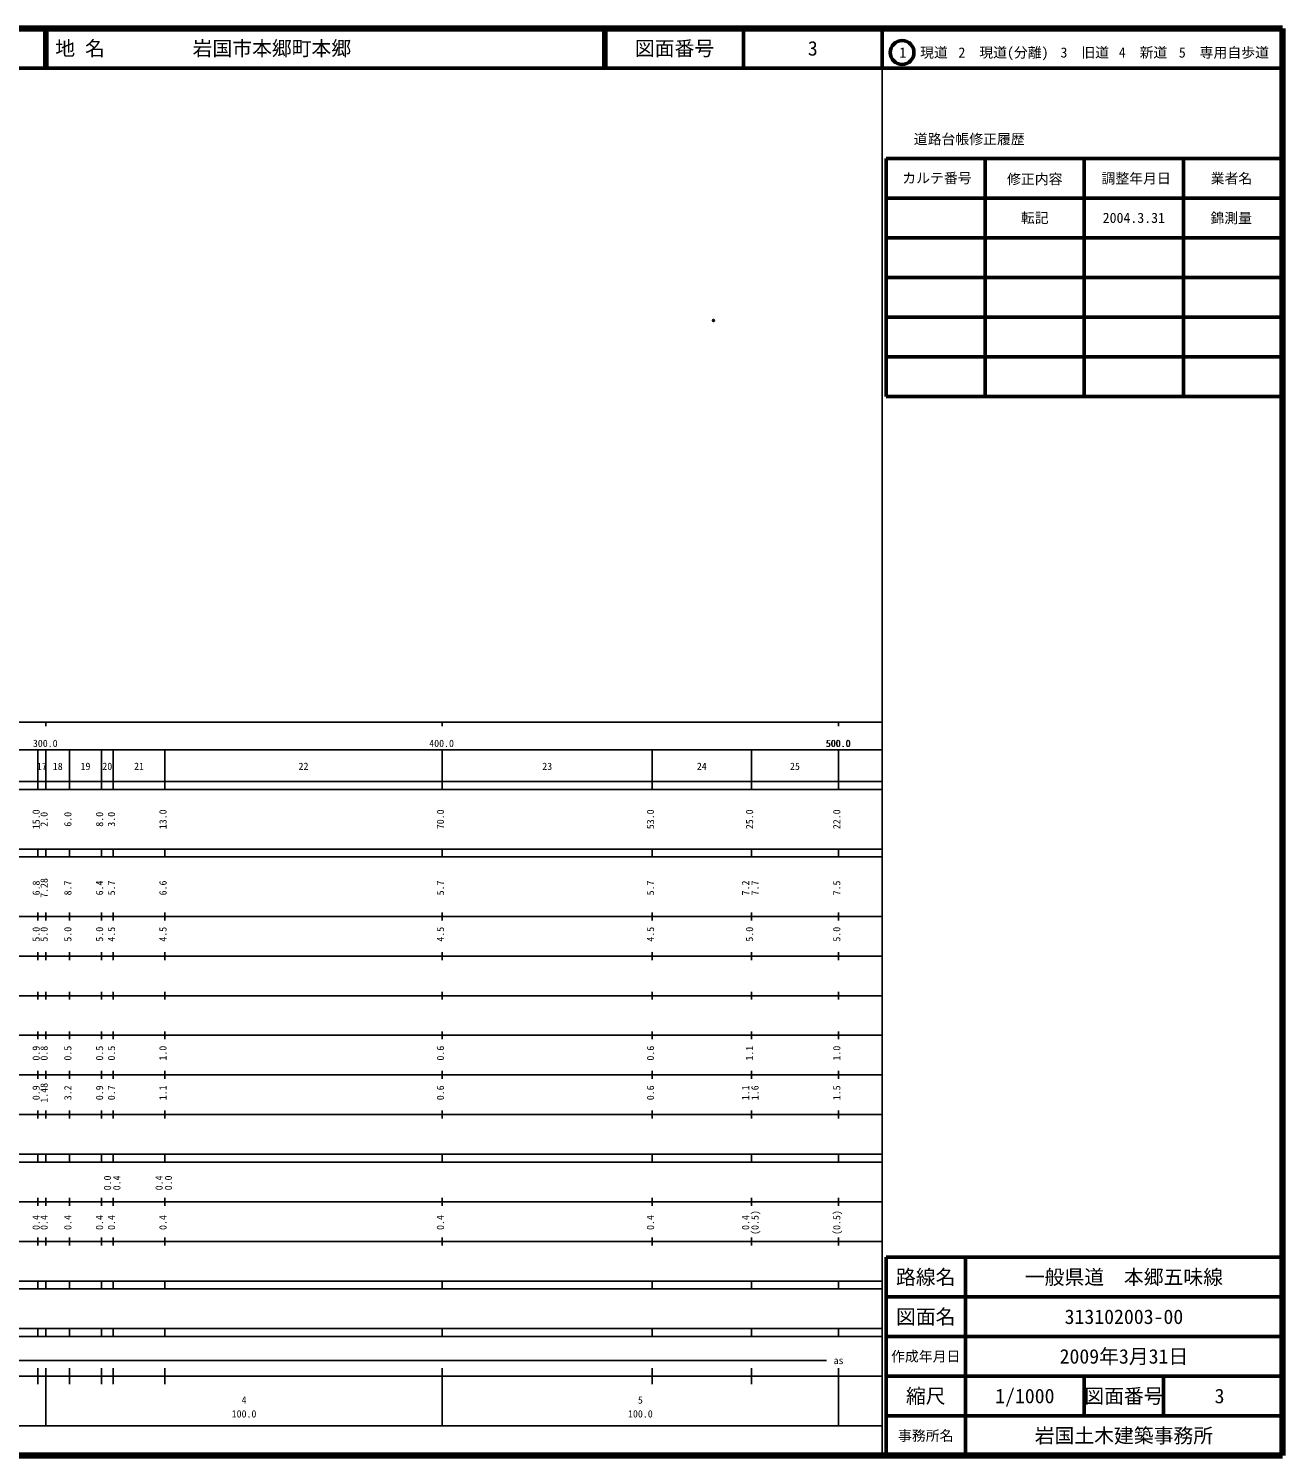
# Model space of a CAD drawing. Units: millimetres on the paper. Extents: x 40 to 680, y 20 to 380.
# Drawn here: x 363.6 to 680, y 20 to 380 of the extents above; entities that cross this region are included whole.
import ezdxf
from ezdxf.enums import TextEntityAlignment as Align

# ---------------------------------------------------------------- set-up
doc = ezdxf.new("R2010")
doc.units = ezdxf.units.MM
doc.header["$PDMODE"] = 32
doc.header["$PDSIZE"] = 0.5
doc.layers.add('M-OTRS', color=6, linetype='Continuous')
doc.layers.add('M-TTL-TXT', color=7, linetype='Continuous')
for name, color, linetype, lineweight in [('M-TTL', 2, 'Continuous', 140), ('M-TTL-BAND', 7, 'Continuous', 25), ('M-TTL-FRAM', 2, 'Continuous', 50), ('M-TTL-LINE', 7, 'Continuous', 50)]:
    doc.layers.add(name, color=color, linetype=linetype, lineweight=lineweight)
doc.styles.add('ＭＳ ゴシック', font='')
doc.styles.get('ＭＳ ゴシック').set_extended_font_data('MS Gothic')

msp = doc.modelspace()

# ---------------------------------------------------------------- linework, layer by layer
at = {"layer": 'M-OTRS'}
msp.add_point((536.437, 306.358), dxfattribs=at)
at = {"layer": 'M-TTL'}
for p, q in [((680, 380), (40, 380)), ((680, 20), (680, 380)), ((40, 20), (680, 20))]:
    msp.add_line(p, q, dxfattribs=at)
at = {"layer": 'M-TTL-BAND'}
for p, q in [((579, 20), (579, 370)), ((40, 205), (579, 205)), ((368, 205), (368, 204)), ((468, 205), (468, 204)), ((568, 205), (568, 204)), ((68, 198), (579, 198)), ((366, 188), (366, 198)), ((368, 188), (368, 198)), ((374, 188), (374, 198)), ((382, 188), (382, 198)), ((385, 188), (385, 198)), ((398, 188), (398, 198)), ((468, 188), (468, 198)), ((521, 188), (521, 198)), ((546, 188), (546, 198)), ((568, 188), (568, 198)), ((40, 190), (579, 190)), ((40, 188), (579, 188)), ((40, 173), (579, 173)), ((366, 171), (366, 173)), ((368, 171), (368, 173)), ((374, 171), (374, 173)), ((382, 171), (382, 173)), ((385, 171), (385, 173)), ((398, 171), (398, 173)), ((468, 171), (468, 173)), ((521, 171), (521, 173)), ((546, 171), (546, 173)), ((568, 171), (568, 173)), ((40, 171), (579, 171)), ((40, 156), (579, 156)), ((366, 155), (366, 157)), ((368, 155), (368, 157)), ((374, 155), (374, 157)), ((382, 155), (382, 157)), ((385, 155), (385, 157)), ((398, 155), (398, 157)), ((468, 155), (468, 157)), ((521, 155), (521, 157)), ((546, 155), (546, 157)), ((568, 155), (568, 157)), ((46, 146), (579, 146)), ((366, 145), (366, 147)), ((368, 145), (368, 147)), ((374, 145), (374, 147)), ((382, 145), (382, 147)), ((385, 145), (385, 147)), ((398, 145), (398, 147)), ((468, 145), (468, 147)), ((521, 145), (521, 147)), ((546, 145), (546, 147)), ((568, 145), (568, 147)), ((366, 135), (366, 137)), ((368, 135), (368, 137)), ((374, 135), (374, 137)), ((382, 135), (382, 137)), ((385, 135), (385, 137)), ((398, 135), (398, 137)), ((468, 135), (468, 137)), ((521, 135), (521, 137)), ((546, 135), (546, 137)), ((568, 135), (568, 137)), ((52, 136), (579, 136)), ((46, 126), (579, 126)), ((366, 125), (366, 127)), ((368, 125), (368, 127)), ((374, 125), (374, 127)), ((382, 125), (382, 127)), ((385, 125), (385, 127)), ((398, 125), (398, 127)), ((468, 125), (468, 127)), ((521, 125), (521, 127)), ((546, 125), (546, 127)), ((568, 125), (568, 127)), ((52, 116), (579, 116)), ((366, 115), (366, 117)), ((368, 115), (368, 117)), ((374, 115), (374, 117)), ((382, 115), (382, 117)), ((385, 115), (385, 117)), ((398, 115), (398, 117)), ((468, 115), (468, 117)), ((521, 115), (521, 117)), ((546, 115), (546, 117)), ((568, 115), (568, 117)), ((46, 106), (579, 106)), ((366, 105), (366, 107)), ((368, 105), (368, 107)), ((374, 105), (374, 107)), ((382, 105), (382, 107)), ((385, 105), (385, 107)), ((398, 105), (398, 107)), ((468, 105), (468, 107)), ((521, 105), (521, 107)), ((546, 105), (546, 107)), ((568, 105), (568, 107)), ((40, 96), (579, 96)), ((40, 94), (579, 94)), ((366, 94), (366, 96)), ((368, 94), (368, 96)), ((374, 94), (374, 96)), ((382, 94), (382, 96)), ((385, 94), (385, 96)), ((398, 94), (398, 96)), ((468, 94), (468, 96)), ((521, 94), (521, 96)), ((546, 94), (546, 96)), ((568, 94), (568, 96)), ((49, 84), (579, 84)), ((366, 83), (366, 85)), ((368, 83), (368, 85)), ((374, 83), (374, 85)), ((382, 83), (382, 85)), ((385, 83), (385, 85)), ((398, 83), (398, 85)), ((468, 83), (468, 85)), ((521, 83), (521, 85)), ((546, 83), (546, 85)), ((568, 83), (568, 85)), ((40, 74), (579, 74)), ((366, 73), (366, 75)), ((368, 73), (368, 75)), ((374, 73), (374, 75)), ((382, 73), (382, 75)), ((385, 73), (385, 75)), ((398, 73), (398, 75)), ((468, 73), (468, 75)), ((521, 73), (521, 75)), ((546, 73), (546, 75)), ((568, 73), (568, 75)), ((40, 64), (579, 64)), ((40, 62), (579, 62)), ((366, 62), (366, 64)), ((368, 62), (368, 64)), ((374, 62), (374, 64)), ((382, 62), (382, 64)), ((385, 62), (385, 64)), ((398, 62), (398, 64)), ((468, 62), (468, 64)), ((521, 62), (521, 64)), ((546, 62), (546, 64)), ((568, 62), (568, 64)), ((40, 52), (579, 52)), ((366, 50), (366, 52)), ((368, 50), (368, 52)), ((374, 50), (374, 52)), ((382, 50), (382, 52)), ((385, 50), (385, 52)), ((398, 50), (398, 52)), ((468, 50), (468, 52)), ((521, 50), (521, 52)), ((546, 50), (546, 52)), ((568, 50), (568, 52)), ((40, 50), (579, 50)), ((71, 44), (565, 44)), ((40, 40), (579, 40)), ((366, 38), (366, 42)), ((368, 27.5), (368, 42)), ((374, 38), (374, 42)), ((382, 38), (382, 42)), ((385, 38), (385, 42)), ((398, 38), (398, 42)), ((468, 27.5), (468, 42)), ((521, 38), (521, 42)), ((546, 38), (546, 42)), ((568, 27.5), (568, 42)), ((68, 27.5), (579, 27.5))]:
    msp.add_line(p, q, dxfattribs=at)
at = {"layer": 'M-TTL-FRAM'}
for p, q in [((580, 347.197), (580, 287.197)), ((580, 347.197), (680, 347.197)), ((580, 287.197), (680, 287.197)), ((680, 70), (580, 70)), ((580, 70), (580, 20))]:
    msp.add_line(p, q, dxfattribs=at)
at = {"layer": 'M-TTL-LINE'}
for p, q in [((367.75, 380), (367.75, 370)), ((368.25, 380), (368.25, 370)), ((508.747, 380), (508.747, 370)), ((509.247, 380), (509.247, 370)), ((543.997, 380), (543.997, 370)), ((579, 380), (579, 370)), ((40, 370), (680, 370)), ((605, 347.197), (605, 287.197)), ((630, 347.197), (630, 287.197)), ((655, 347.197), (655, 287.197)), ((580, 337.197), (680, 337.197)), ((580, 327.197), (680, 327.197)), ((580, 317.197), (680, 317.197)), ((580, 307.197), (680, 307.197)), ((580, 297.197), (680, 297.197)), ((600, 70), (600, 20)), ((680, 60), (580, 60)), ((680, 50), (580, 50)), ((680, 40), (580, 40)), ((630, 40), (630, 30)), ((650, 40), (650, 30)), ((680, 30), (580, 30))]:
    msp.add_line(p, q, dxfattribs=at)
msp.add_circle((584.031, 373.958), 3, dxfattribs=at)

# ---------------------------------------------------------------- texts
at = {"layer": 'M-TTL-BAND', "style": 'ＭＳ ゴシック'}
for s, p in [('300.0', (367.844, 198.195)), ('400.0', (467.844, 198.195)), ('500.0', (567.844, 198.195)), ('500.0', (568, 198.195)), ('17', (367, 192.405)), ('18', (371, 192.405)), ('19', (378, 192.405)), ('20', (383.5, 192.405)), ('21', (391.5, 192.405)), ('22', (433, 192.405)), ('23', (494.5, 192.405)), ('24', (533.5, 192.405)), ('25', (557, 192.405)), ('as', (568, 42.5)), ('4', (418, 32.523)), ('5', (518, 32.523)), ('100.0', (418, 29.033)), ('100.0', (518, 29.033))]:
    msp.add_text(s, height=1.833, dxfattribs=at).set_placement(p, align=Align.BOTTOM_CENTER)
for s, p in [('15.0', (367, 180.5)), ('2.0', (369, 180.5)), ('6.0', (375, 180.5)), ('8.0', (383, 180.5)), ('3.0', (386, 180.5)), ('13.0', (399, 180.5)), ('70.0', (469, 180.5)), ('53.0', (522, 180.5)), ('25.0', (547, 180.5)), ('22.0', (569, 180.5)), ('6.8', (367, 163.174)), ('7.28', (369, 163.174)), ('8.7', (375, 163.174)), ('6.4', (383, 163.174)), ('5.7', (386, 163.174)), ('6.6', (399, 163.174)), ('5.7', (469, 163.174)), ('5.7', (522, 163.174)), ('7.2', (546, 163.174)), ('7.7', (548.37, 163.174)), ('7.5', (569, 163.174)), ('5.0', (367, 151.5)), ('5.0', (369, 151.5)), ('5.0', (375, 151.5)), ('5.0', (383, 151.5)), ('4.5', (386, 151.5)), ('4.5', (399, 151.5)), ('4.5', (469, 151.5)), ('4.5', (522, 151.5)), ('5.0', (547, 151.5)), ('5.0', (569, 151.5)), ('0.9', (367, 121.5)), ('0.8', (369, 121.5)), ('0.5', (375, 121.5)), ('0.5', (383, 121.5)), ('0.5', (386, 121.5)), ('1.0', (399, 121.5)), ('0.6', (469, 121.5)), ('0.6', (522, 121.5)), ('1.1', (547, 121.5)), ('1.0', (569, 121.5)), ('0.9', (367, 111.5)), ('1.48', (369, 111.5)), ('3.2', (375, 111.5)), ('0.9', (383, 111.5)), ('0.7', (386, 111.5)), ('1.1', (399, 111.5)), ('0.6', (469, 111.5)), ('0.6', (522, 111.5)), ('1.1', (546, 111.5)), ('1.6', (548.37, 111.5)), ('1.5', (569, 111.5)), ('0.0', (385, 88.764)), ('0.4', (387.37, 88.764)), ('0.4', (398, 88.764)), ('0.0', (400.37, 88.764)), ('0.4', (367, 78.764)), ('0.4', (369, 78.764)), ('0.4', (375, 78.764)), ('0.4', (383, 78.764)), ('0.4', (386, 78.764)), ('0.4', (399, 78.764)), ('0.4', (469, 78.764)), ('0.4', (522, 78.764)), ('0.4', (546, 78.764)), ('(0.5)', (548.37, 78.764)), ('(0.5)', (569, 78.764))]:
    msp.add_text(s, height=1.833, rotation=90, dxfattribs=at).set_placement(p, align=Align.BOTTOM_CENTER)
at = {"layer": 'M-TTL-TXT', "style": 'ＭＳ ゴシック'}
for s, p in [('地 名', (370.38, 375)), ('岩国市本郷町本郷', (405.024, 375))]:
    msp.add_text(s, height=3.666, dxfattribs=at).set_placement(p, align=Align.MIDDLE_LEFT)
for s, height, p in [('図面番号', 3.666, (526.622, 375)), ('3', 3.666, (561.497, 375)), ('1\u3000現道', 2.566, (589.448, 373.958)), ('2\u3000現道(分離)', 2.566, (609.619, 373.958)), ('3\u3000旧道', 2.566, (630.121, 373.958)), ('4\u3000新道', 2.566, (644.824, 373.958)), ('5\u3000専用自歩道', 2.566, (665.228, 373.958)), ('道路台帳修正履歴', 2.566, (600.968, 352.113)), ('カルテ番号', 2.566, (592.839, 342.277)), ('修正内容', 2.566, (617.509, 342.023)), ('調整年月日', 2.566, (643.089, 342.197)), ('業者名', 2.566, (667.134, 342.197)), ('転記', 2.566, (617.5, 332.245)), ('2004.3.31', 2.566, (642.5, 332.245)), ('錦測量', 2.566, (667.077, 332.189)), ('路線名', 3.666, (590, 65)), ('路線名', 3.666, (590, 65)), ('一般県道\u3000本郷五味線', 3.666, (640, 65)), ('図面名', 3.666, (590, 55)), ('図面名', 3.666, (590, 55)), ('313102003-00', 3.666, (640, 55)), ('2009年3月31日', 3.666, (640, 45)), ('作成年月日', 2.566, (590, 45)), ('作成年月日', 2.566, (590, 45)), ('縮尺', 3.666, (590, 35)), ('縮尺', 3.666, (590, 35)), ('1/1000', 3.666, (615, 35)), ('図面番号', 3.666, (640, 35)), ('図面番号', 3.666, (640, 35)), ('3', 3.666, (664.125, 35)), ('事務所名', 2.566, (590, 25)), ('事務所名', 2.566, (590, 25)), ('岩国土木建築事務所', 3.666, (640, 25))]:
    msp.add_text(s, height=height, dxfattribs=at).set_placement(p, align=Align.MIDDLE_CENTER)

doc.saveas('drawing.dxf')
